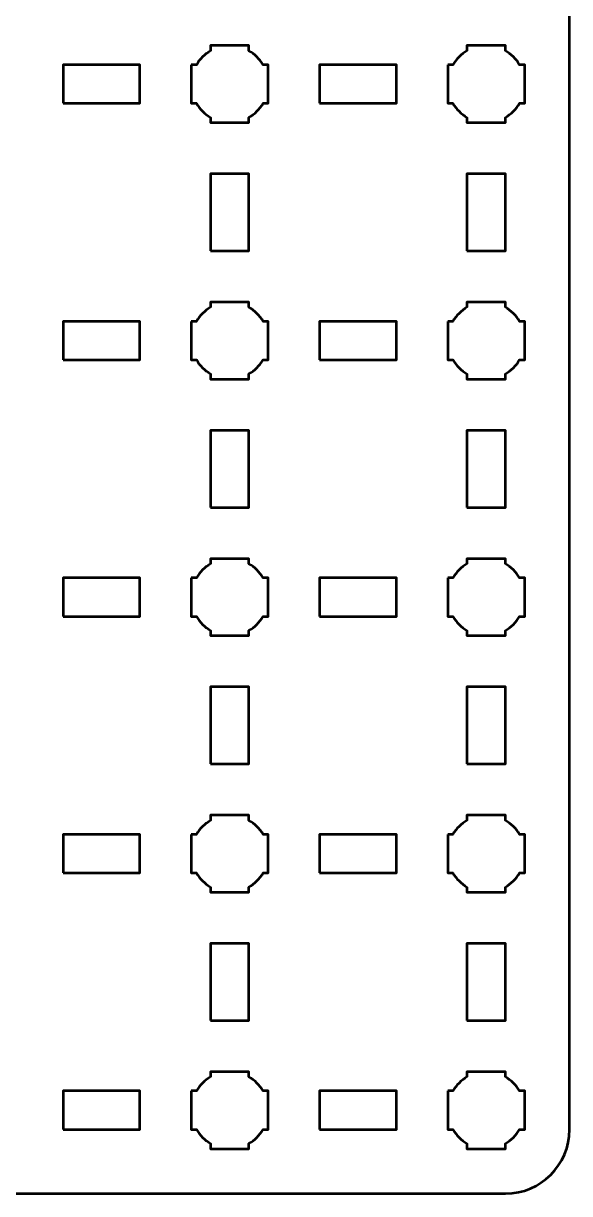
# Model space of a CAD drawing. Header units: centimetres. Extents: x -19.1 to -1.9, y -23.5 to -6.2.
# Drawn here: x -6.11 to -1.85, y -23.5 to -14.38 of the extents above; entities that cross this region are included whole.
import ezdxf

# ---------------------------------------------------------------- set-up
doc = ezdxf.new("R2010")
doc.units = ezdxf.units.CM
doc.header["$MEASUREMENT"] = 0
doc.layers.add('Layer 1', color=7, linetype='Continuous')

msp = doc.modelspace()

# ---------------------------------------------------------------- linework, layer by layer
at = {"layer": 'Layer 1', "lineweight": 53}
for points in [[(-5.8, -15), (-5.2, -15), (-5.2, -14.7), (-5.8, -14.7), (-5.8, -15)], [(-3.8, -15), (-3.2, -15), (-3.2, -14.7), (-3.8, -14.7), (-3.8, -15)], [(-4.65, -16.15), (-4.35, -16.15), (-4.35, -15.55), (-4.65, -15.55), (-4.65, -16.15)], [(-2.65, -16.15), (-2.35, -16.15), (-2.35, -15.55), (-2.65, -15.55), (-2.65, -16.15)], [(-5.8, -17), (-5.2, -17), (-5.2, -16.7), (-5.8, -16.7), (-5.8, -17)], [(-3.8, -17), (-3.2, -17), (-3.2, -16.7), (-3.8, -16.7), (-3.8, -17)], [(-4.65, -18.15), (-4.35, -18.15), (-4.35, -17.55), (-4.65, -17.55), (-4.65, -18.15)], [(-2.65, -18.15), (-2.35, -18.15), (-2.35, -17.55), (-2.65, -17.55), (-2.65, -18.15)], [(-5.8, -19), (-5.2, -19), (-5.2, -18.7), (-5.8, -18.7), (-5.8, -19)], [(-3.8, -19), (-3.2, -19), (-3.2, -18.7), (-3.8, -18.7), (-3.8, -19)], [(-4.65, -20.15), (-4.35, -20.15), (-4.35, -19.55), (-4.65, -19.55), (-4.65, -20.15)], [(-2.65, -20.15), (-2.35, -20.15), (-2.35, -19.55), (-2.65, -19.55), (-2.65, -20.15)], [(-5.8, -21), (-5.2, -21), (-5.2, -20.7), (-5.8, -20.7), (-5.8, -21)], [(-3.8, -21), (-3.2, -21), (-3.2, -20.7), (-3.8, -20.7), (-3.8, -21)], [(-4.65, -22.15), (-4.35, -22.15), (-4.35, -21.55), (-4.65, -21.55), (-4.65, -22.15)], [(-2.65, -22.15), (-2.35, -22.15), (-2.35, -21.55), (-2.65, -21.55), (-2.65, -22.15)], [(-5.8, -23), (-5.2, -23), (-5.2, -22.7), (-5.8, -22.7), (-5.8, -23)], [(-3.8, -23), (-3.2, -23), (-3.2, -22.7), (-3.8, -22.7), (-3.8, -23)]]:
    msp.add_lwpolyline(points, close=True, dxfattribs=at)
for points, knots in [([(-19.15, -23), (-19.15, -23), (-19.15, -6.7), (-19.15, -6.7), (-19.15, -6.7), (-19.15, -6.42391), (-18.92609, -6.2), (-18.65, -6.2), (-18.65, -6.2), (-18.65, -6.2), (-2.35, -6.2), (-2.35, -6.2), (-2.35, -6.2), (-2.07391, -6.2), (-1.85, -6.42391), (-1.85, -6.7), (-1.85, -6.7), (-1.85, -6.7), (-1.85, -23), (-1.85, -23), (-1.85, -23), (-1.85, -23.27609), (-2.07391, -23.5), (-2.35, -23.5), (-2.35, -23.5), (-2.35, -23.5), (-18.65, -23.5), (-18.65, -23.5), (-18.65, -23.5), (-18.92609, -23.5), (-19.15, -23.27609), (-19.15, -23)], [0, 0, 0, 0, 0.125, 0.125, 0.125, 0.125, 0.25, 0.25, 0.25, 0.25, 0.375, 0.375, 0.375, 0.375, 0.5, 0.5, 0.5, 0.5, 0.625, 0.625, 0.625, 0.625, 0.75, 0.75, 0.75, 0.75, 0.875, 0.875, 0.875, 0.875, 1, 1, 1, 1]), ([(-4.8, -14.7), (-4.8, -14.7), (-4.75985, -14.7), (-4.75985, -14.7), (-4.75985, -14.7), (-4.7335, -14.65447), (-4.69553, -14.6165), (-4.65, -14.59015), (-4.65, -14.59015), (-4.65, -14.59015), (-4.65, -14.55), (-4.65, -14.55), (-4.65, -14.55), (-4.65, -14.55), (-4.5, -14.55), (-4.5, -14.55), (-4.5, -14.55), (-4.5, -14.55), (-4.35, -14.55), (-4.35, -14.55), (-4.35, -14.55), (-4.35, -14.55), (-4.35, -14.59015), (-4.35, -14.59015), (-4.35, -14.59015), (-4.30447, -14.6165), (-4.2665, -14.65447), (-4.24015, -14.7), (-4.24015, -14.7), (-4.24015, -14.7), (-4.2, -14.7), (-4.2, -14.7), (-4.2, -14.7), (-4.2, -14.7), (-4.2, -14.85), (-4.2, -14.85), (-4.2, -14.85), (-4.2, -14.85), (-4.2, -15), (-4.2, -15), (-4.2, -15), (-4.2, -15), (-4.24015, -15), (-4.24015, -15), (-4.24015, -15), (-4.2665, -15.04553), (-4.30447, -15.0835), (-4.35, -15.10985), (-4.35, -15.10985), (-4.35, -15.10985), (-4.35, -15.15), (-4.35, -15.15), (-4.35, -15.15), (-4.35, -15.15), (-4.5, -15.15), (-4.5, -15.15), (-4.5, -15.15), (-4.5, -15.15), (-4.65, -15.15), (-4.65, -15.15), (-4.65, -15.15), (-4.65, -15.15), (-4.65, -15.10985), (-4.65, -15.10985), (-4.65, -15.10985), (-4.69553, -15.0835), (-4.7335, -15.04553), (-4.75985, -15), (-4.75985, -15), (-4.75985, -15), (-4.8, -15), (-4.8, -15), (-4.8, -15), (-4.8, -15), (-4.8, -14.85), (-4.8, -14.85), (-4.8, -14.85), (-4.8, -14.85), (-4.8, -14.7), (-4.8, -14.7)], [0, 0, 0, 0, 0.05, 0.05, 0.05, 0.05, 0.1, 0.1, 0.1, 0.1, 0.15, 0.15, 0.15, 0.15, 0.2, 0.2, 0.2, 0.2, 0.25, 0.25, 0.25, 0.25, 0.3, 0.3, 0.3, 0.3, 0.35, 0.35, 0.35, 0.35, 0.4, 0.4, 0.4, 0.4, 0.45, 0.45, 0.45, 0.45, 0.5, 0.5, 0.5, 0.5, 0.55, 0.55, 0.55, 0.55, 0.6, 0.6, 0.6, 0.6, 0.65, 0.65, 0.65, 0.65, 0.7, 0.7, 0.7, 0.7, 0.75, 0.75, 0.75, 0.75, 0.8, 0.8, 0.8, 0.8, 0.85, 0.85, 0.85, 0.85, 0.9, 0.9, 0.9, 0.9, 0.95, 0.95, 0.95, 0.95, 1, 1, 1, 1]), ([(-2.8, -14.7), (-2.8, -14.7), (-2.75985, -14.7), (-2.75985, -14.7), (-2.75985, -14.7), (-2.7335, -14.65447), (-2.69553, -14.6165), (-2.65, -14.59015), (-2.65, -14.59015), (-2.65, -14.59015), (-2.65, -14.55), (-2.65, -14.55), (-2.65, -14.55), (-2.65, -14.55), (-2.5, -14.55), (-2.5, -14.55), (-2.5, -14.55), (-2.5, -14.55), (-2.35, -14.55), (-2.35, -14.55), (-2.35, -14.55), (-2.35, -14.55), (-2.35, -14.59015), (-2.35, -14.59015), (-2.35, -14.59015), (-2.30447, -14.6165), (-2.2665, -14.65447), (-2.24015, -14.7), (-2.24015, -14.7), (-2.24015, -14.7), (-2.2, -14.7), (-2.2, -14.7), (-2.2, -14.7), (-2.2, -14.7), (-2.2, -14.85), (-2.2, -14.85), (-2.2, -14.85), (-2.2, -14.85), (-2.2, -15), (-2.2, -15), (-2.2, -15), (-2.2, -15), (-2.24015, -15), (-2.24015, -15), (-2.24015, -15), (-2.2665, -15.04553), (-2.30447, -15.0835), (-2.35, -15.10985), (-2.35, -15.10985), (-2.35, -15.10985), (-2.35, -15.15), (-2.35, -15.15), (-2.35, -15.15), (-2.35, -15.15), (-2.5, -15.15), (-2.5, -15.15), (-2.5, -15.15), (-2.5, -15.15), (-2.65, -15.15), (-2.65, -15.15), (-2.65, -15.15), (-2.65, -15.15), (-2.65, -15.10985), (-2.65, -15.10985), (-2.65, -15.10985), (-2.69553, -15.0835), (-2.7335, -15.04553), (-2.75985, -15), (-2.75985, -15), (-2.75985, -15), (-2.8, -15), (-2.8, -15), (-2.8, -15), (-2.8, -15), (-2.8, -14.85), (-2.8, -14.85), (-2.8, -14.85), (-2.8, -14.85), (-2.8, -14.7), (-2.8, -14.7)], [0, 0, 0, 0, 0.05, 0.05, 0.05, 0.05, 0.1, 0.1, 0.1, 0.1, 0.15, 0.15, 0.15, 0.15, 0.2, 0.2, 0.2, 0.2, 0.25, 0.25, 0.25, 0.25, 0.3, 0.3, 0.3, 0.3, 0.35, 0.35, 0.35, 0.35, 0.4, 0.4, 0.4, 0.4, 0.45, 0.45, 0.45, 0.45, 0.5, 0.5, 0.5, 0.5, 0.55, 0.55, 0.55, 0.55, 0.6, 0.6, 0.6, 0.6, 0.65, 0.65, 0.65, 0.65, 0.7, 0.7, 0.7, 0.7, 0.75, 0.75, 0.75, 0.75, 0.8, 0.8, 0.8, 0.8, 0.85, 0.85, 0.85, 0.85, 0.9, 0.9, 0.9, 0.9, 0.95, 0.95, 0.95, 0.95, 1, 1, 1, 1]), ([(-4.8, -16.7), (-4.8, -16.7), (-4.75985, -16.7), (-4.75985, -16.7), (-4.75985, -16.7), (-4.7335, -16.65447), (-4.69553, -16.6165), (-4.65, -16.59015), (-4.65, -16.59015), (-4.65, -16.59015), (-4.65, -16.55), (-4.65, -16.55), (-4.65, -16.55), (-4.65, -16.55), (-4.5, -16.55), (-4.5, -16.55), (-4.5, -16.55), (-4.5, -16.55), (-4.35, -16.55), (-4.35, -16.55), (-4.35, -16.55), (-4.35, -16.55), (-4.35, -16.59015), (-4.35, -16.59015), (-4.35, -16.59015), (-4.30447, -16.6165), (-4.2665, -16.65447), (-4.24015, -16.7), (-4.24015, -16.7), (-4.24015, -16.7), (-4.2, -16.7), (-4.2, -16.7), (-4.2, -16.7), (-4.2, -16.7), (-4.2, -16.85), (-4.2, -16.85), (-4.2, -16.85), (-4.2, -16.85), (-4.2, -17), (-4.2, -17), (-4.2, -17), (-4.2, -17), (-4.24015, -17), (-4.24015, -17), (-4.24015, -17), (-4.2665, -17.04553), (-4.30447, -17.0835), (-4.35, -17.10985), (-4.35, -17.10985), (-4.35, -17.10985), (-4.35, -17.15), (-4.35, -17.15), (-4.35, -17.15), (-4.35, -17.15), (-4.5, -17.15), (-4.5, -17.15), (-4.5, -17.15), (-4.5, -17.15), (-4.65, -17.15), (-4.65, -17.15), (-4.65, -17.15), (-4.65, -17.15), (-4.65, -17.10985), (-4.65, -17.10985), (-4.65, -17.10985), (-4.69553, -17.0835), (-4.7335, -17.04553), (-4.75985, -17), (-4.75985, -17), (-4.75985, -17), (-4.8, -17), (-4.8, -17), (-4.8, -17), (-4.8, -17), (-4.8, -16.85), (-4.8, -16.85), (-4.8, -16.85), (-4.8, -16.85), (-4.8, -16.7), (-4.8, -16.7)], [0, 0, 0, 0, 0.05, 0.05, 0.05, 0.05, 0.1, 0.1, 0.1, 0.1, 0.15, 0.15, 0.15, 0.15, 0.2, 0.2, 0.2, 0.2, 0.25, 0.25, 0.25, 0.25, 0.3, 0.3, 0.3, 0.3, 0.35, 0.35, 0.35, 0.35, 0.4, 0.4, 0.4, 0.4, 0.45, 0.45, 0.45, 0.45, 0.5, 0.5, 0.5, 0.5, 0.55, 0.55, 0.55, 0.55, 0.6, 0.6, 0.6, 0.6, 0.65, 0.65, 0.65, 0.65, 0.7, 0.7, 0.7, 0.7, 0.75, 0.75, 0.75, 0.75, 0.8, 0.8, 0.8, 0.8, 0.85, 0.85, 0.85, 0.85, 0.9, 0.9, 0.9, 0.9, 0.95, 0.95, 0.95, 0.95, 1, 1, 1, 1]), ([(-2.8, -16.7), (-2.8, -16.7), (-2.75985, -16.7), (-2.75985, -16.7), (-2.75985, -16.7), (-2.7335, -16.65447), (-2.69553, -16.6165), (-2.65, -16.59015), (-2.65, -16.59015), (-2.65, -16.59015), (-2.65, -16.55), (-2.65, -16.55), (-2.65, -16.55), (-2.65, -16.55), (-2.5, -16.55), (-2.5, -16.55), (-2.5, -16.55), (-2.5, -16.55), (-2.35, -16.55), (-2.35, -16.55), (-2.35, -16.55), (-2.35, -16.55), (-2.35, -16.59015), (-2.35, -16.59015), (-2.35, -16.59015), (-2.30447, -16.6165), (-2.2665, -16.65447), (-2.24015, -16.7), (-2.24015, -16.7), (-2.24015, -16.7), (-2.2, -16.7), (-2.2, -16.7), (-2.2, -16.7), (-2.2, -16.7), (-2.2, -16.85), (-2.2, -16.85), (-2.2, -16.85), (-2.2, -16.85), (-2.2, -17), (-2.2, -17), (-2.2, -17), (-2.2, -17), (-2.24015, -17), (-2.24015, -17), (-2.24015, -17), (-2.2665, -17.04553), (-2.30447, -17.0835), (-2.35, -17.10985), (-2.35, -17.10985), (-2.35, -17.10985), (-2.35, -17.15), (-2.35, -17.15), (-2.35, -17.15), (-2.35, -17.15), (-2.5, -17.15), (-2.5, -17.15), (-2.5, -17.15), (-2.5, -17.15), (-2.65, -17.15), (-2.65, -17.15), (-2.65, -17.15), (-2.65, -17.15), (-2.65, -17.10985), (-2.65, -17.10985), (-2.65, -17.10985), (-2.69553, -17.0835), (-2.7335, -17.04553), (-2.75985, -17), (-2.75985, -17), (-2.75985, -17), (-2.8, -17), (-2.8, -17), (-2.8, -17), (-2.8, -17), (-2.8, -16.85), (-2.8, -16.85), (-2.8, -16.85), (-2.8, -16.85), (-2.8, -16.7), (-2.8, -16.7)], [0, 0, 0, 0, 0.05, 0.05, 0.05, 0.05, 0.1, 0.1, 0.1, 0.1, 0.15, 0.15, 0.15, 0.15, 0.2, 0.2, 0.2, 0.2, 0.25, 0.25, 0.25, 0.25, 0.3, 0.3, 0.3, 0.3, 0.35, 0.35, 0.35, 0.35, 0.4, 0.4, 0.4, 0.4, 0.45, 0.45, 0.45, 0.45, 0.5, 0.5, 0.5, 0.5, 0.55, 0.55, 0.55, 0.55, 0.6, 0.6, 0.6, 0.6, 0.65, 0.65, 0.65, 0.65, 0.7, 0.7, 0.7, 0.7, 0.75, 0.75, 0.75, 0.75, 0.8, 0.8, 0.8, 0.8, 0.85, 0.85, 0.85, 0.85, 0.9, 0.9, 0.9, 0.9, 0.95, 0.95, 0.95, 0.95, 1, 1, 1, 1]), ([(-4.8, -18.7), (-4.8, -18.7), (-4.75985, -18.7), (-4.75985, -18.7), (-4.75985, -18.7), (-4.7335, -18.65447), (-4.69553, -18.6165), (-4.65, -18.59015), (-4.65, -18.59015), (-4.65, -18.59015), (-4.65, -18.55), (-4.65, -18.55), (-4.65, -18.55), (-4.65, -18.55), (-4.5, -18.55), (-4.5, -18.55), (-4.5, -18.55), (-4.5, -18.55), (-4.35, -18.55), (-4.35, -18.55), (-4.35, -18.55), (-4.35, -18.55), (-4.35, -18.59015), (-4.35, -18.59015), (-4.35, -18.59015), (-4.30447, -18.6165), (-4.2665, -18.65447), (-4.24015, -18.7), (-4.24015, -18.7), (-4.24015, -18.7), (-4.2, -18.7), (-4.2, -18.7), (-4.2, -18.7), (-4.2, -18.7), (-4.2, -18.85), (-4.2, -18.85), (-4.2, -18.85), (-4.2, -18.85), (-4.2, -19), (-4.2, -19), (-4.2, -19), (-4.2, -19), (-4.24015, -19), (-4.24015, -19), (-4.24015, -19), (-4.2665, -19.04553), (-4.30447, -19.0835), (-4.35, -19.10985), (-4.35, -19.10985), (-4.35, -19.10985), (-4.35, -19.15), (-4.35, -19.15), (-4.35, -19.15), (-4.35, -19.15), (-4.5, -19.15), (-4.5, -19.15), (-4.5, -19.15), (-4.5, -19.15), (-4.65, -19.15), (-4.65, -19.15), (-4.65, -19.15), (-4.65, -19.15), (-4.65, -19.10985), (-4.65, -19.10985), (-4.65, -19.10985), (-4.69553, -19.0835), (-4.7335, -19.04553), (-4.75985, -19), (-4.75985, -19), (-4.75985, -19), (-4.8, -19), (-4.8, -19), (-4.8, -19), (-4.8, -19), (-4.8, -18.85), (-4.8, -18.85), (-4.8, -18.85), (-4.8, -18.85), (-4.8, -18.7), (-4.8, -18.7)], [0, 0, 0, 0, 0.05, 0.05, 0.05, 0.05, 0.1, 0.1, 0.1, 0.1, 0.15, 0.15, 0.15, 0.15, 0.2, 0.2, 0.2, 0.2, 0.25, 0.25, 0.25, 0.25, 0.3, 0.3, 0.3, 0.3, 0.35, 0.35, 0.35, 0.35, 0.4, 0.4, 0.4, 0.4, 0.45, 0.45, 0.45, 0.45, 0.5, 0.5, 0.5, 0.5, 0.55, 0.55, 0.55, 0.55, 0.6, 0.6, 0.6, 0.6, 0.65, 0.65, 0.65, 0.65, 0.7, 0.7, 0.7, 0.7, 0.75, 0.75, 0.75, 0.75, 0.8, 0.8, 0.8, 0.8, 0.85, 0.85, 0.85, 0.85, 0.9, 0.9, 0.9, 0.9, 0.95, 0.95, 0.95, 0.95, 1, 1, 1, 1]), ([(-2.8, -18.7), (-2.8, -18.7), (-2.75985, -18.7), (-2.75985, -18.7), (-2.75985, -18.7), (-2.7335, -18.65447), (-2.69553, -18.6165), (-2.65, -18.59015), (-2.65, -18.59015), (-2.65, -18.59015), (-2.65, -18.55), (-2.65, -18.55), (-2.65, -18.55), (-2.65, -18.55), (-2.5, -18.55), (-2.5, -18.55), (-2.5, -18.55), (-2.5, -18.55), (-2.35, -18.55), (-2.35, -18.55), (-2.35, -18.55), (-2.35, -18.55), (-2.35, -18.59015), (-2.35, -18.59015), (-2.35, -18.59015), (-2.30447, -18.6165), (-2.2665, -18.65447), (-2.24015, -18.7), (-2.24015, -18.7), (-2.24015, -18.7), (-2.2, -18.7), (-2.2, -18.7), (-2.2, -18.7), (-2.2, -18.7), (-2.2, -18.85), (-2.2, -18.85), (-2.2, -18.85), (-2.2, -18.85), (-2.2, -19), (-2.2, -19), (-2.2, -19), (-2.2, -19), (-2.24015, -19), (-2.24015, -19), (-2.24015, -19), (-2.2665, -19.04553), (-2.30447, -19.0835), (-2.35, -19.10985), (-2.35, -19.10985), (-2.35, -19.10985), (-2.35, -19.15), (-2.35, -19.15), (-2.35, -19.15), (-2.35, -19.15), (-2.5, -19.15), (-2.5, -19.15), (-2.5, -19.15), (-2.5, -19.15), (-2.65, -19.15), (-2.65, -19.15), (-2.65, -19.15), (-2.65, -19.15), (-2.65, -19.10985), (-2.65, -19.10985), (-2.65, -19.10985), (-2.69553, -19.0835), (-2.7335, -19.04553), (-2.75985, -19), (-2.75985, -19), (-2.75985, -19), (-2.8, -19), (-2.8, -19), (-2.8, -19), (-2.8, -19), (-2.8, -18.85), (-2.8, -18.85), (-2.8, -18.85), (-2.8, -18.85), (-2.8, -18.7), (-2.8, -18.7)], [0, 0, 0, 0, 0.05, 0.05, 0.05, 0.05, 0.1, 0.1, 0.1, 0.1, 0.15, 0.15, 0.15, 0.15, 0.2, 0.2, 0.2, 0.2, 0.25, 0.25, 0.25, 0.25, 0.3, 0.3, 0.3, 0.3, 0.35, 0.35, 0.35, 0.35, 0.4, 0.4, 0.4, 0.4, 0.45, 0.45, 0.45, 0.45, 0.5, 0.5, 0.5, 0.5, 0.55, 0.55, 0.55, 0.55, 0.6, 0.6, 0.6, 0.6, 0.65, 0.65, 0.65, 0.65, 0.7, 0.7, 0.7, 0.7, 0.75, 0.75, 0.75, 0.75, 0.8, 0.8, 0.8, 0.8, 0.85, 0.85, 0.85, 0.85, 0.9, 0.9, 0.9, 0.9, 0.95, 0.95, 0.95, 0.95, 1, 1, 1, 1]), ([(-4.8, -20.7), (-4.8, -20.7), (-4.75985, -20.7), (-4.75985, -20.7), (-4.75985, -20.7), (-4.7335, -20.65447), (-4.69553, -20.6165), (-4.65, -20.59015), (-4.65, -20.59015), (-4.65, -20.59015), (-4.65, -20.55), (-4.65, -20.55), (-4.65, -20.55), (-4.65, -20.55), (-4.5, -20.55), (-4.5, -20.55), (-4.5, -20.55), (-4.5, -20.55), (-4.35, -20.55), (-4.35, -20.55), (-4.35, -20.55), (-4.35, -20.55), (-4.35, -20.59015), (-4.35, -20.59015), (-4.35, -20.59015), (-4.30447, -20.6165), (-4.2665, -20.65447), (-4.24015, -20.7), (-4.24015, -20.7), (-4.24015, -20.7), (-4.2, -20.7), (-4.2, -20.7), (-4.2, -20.7), (-4.2, -20.7), (-4.2, -20.85), (-4.2, -20.85), (-4.2, -20.85), (-4.2, -20.85), (-4.2, -21), (-4.2, -21), (-4.2, -21), (-4.2, -21), (-4.24015, -21), (-4.24015, -21), (-4.24015, -21), (-4.2665, -21.04553), (-4.30447, -21.0835), (-4.35, -21.10985), (-4.35, -21.10985), (-4.35, -21.10985), (-4.35, -21.15), (-4.35, -21.15), (-4.35, -21.15), (-4.35, -21.15), (-4.5, -21.15), (-4.5, -21.15), (-4.5, -21.15), (-4.5, -21.15), (-4.65, -21.15), (-4.65, -21.15), (-4.65, -21.15), (-4.65, -21.15), (-4.65, -21.10985), (-4.65, -21.10985), (-4.65, -21.10985), (-4.69553, -21.0835), (-4.7335, -21.04553), (-4.75985, -21), (-4.75985, -21), (-4.75985, -21), (-4.8, -21), (-4.8, -21), (-4.8, -21), (-4.8, -21), (-4.8, -20.85), (-4.8, -20.85), (-4.8, -20.85), (-4.8, -20.85), (-4.8, -20.7), (-4.8, -20.7)], [0, 0, 0, 0, 0.05, 0.05, 0.05, 0.05, 0.1, 0.1, 0.1, 0.1, 0.15, 0.15, 0.15, 0.15, 0.2, 0.2, 0.2, 0.2, 0.25, 0.25, 0.25, 0.25, 0.3, 0.3, 0.3, 0.3, 0.35, 0.35, 0.35, 0.35, 0.4, 0.4, 0.4, 0.4, 0.45, 0.45, 0.45, 0.45, 0.5, 0.5, 0.5, 0.5, 0.55, 0.55, 0.55, 0.55, 0.6, 0.6, 0.6, 0.6, 0.65, 0.65, 0.65, 0.65, 0.7, 0.7, 0.7, 0.7, 0.75, 0.75, 0.75, 0.75, 0.8, 0.8, 0.8, 0.8, 0.85, 0.85, 0.85, 0.85, 0.9, 0.9, 0.9, 0.9, 0.95, 0.95, 0.95, 0.95, 1, 1, 1, 1]), ([(-2.8, -20.7), (-2.8, -20.7), (-2.75985, -20.7), (-2.75985, -20.7), (-2.75985, -20.7), (-2.7335, -20.65447), (-2.69553, -20.6165), (-2.65, -20.59015), (-2.65, -20.59015), (-2.65, -20.59015), (-2.65, -20.55), (-2.65, -20.55), (-2.65, -20.55), (-2.65, -20.55), (-2.5, -20.55), (-2.5, -20.55), (-2.5, -20.55), (-2.5, -20.55), (-2.35, -20.55), (-2.35, -20.55), (-2.35, -20.55), (-2.35, -20.55), (-2.35, -20.59015), (-2.35, -20.59015), (-2.35, -20.59015), (-2.30447, -20.6165), (-2.2665, -20.65447), (-2.24015, -20.7), (-2.24015, -20.7), (-2.24015, -20.7), (-2.2, -20.7), (-2.2, -20.7), (-2.2, -20.7), (-2.2, -20.7), (-2.2, -20.85), (-2.2, -20.85), (-2.2, -20.85), (-2.2, -20.85), (-2.2, -21), (-2.2, -21), (-2.2, -21), (-2.2, -21), (-2.24015, -21), (-2.24015, -21), (-2.24015, -21), (-2.2665, -21.04553), (-2.30447, -21.0835), (-2.35, -21.10985), (-2.35, -21.10985), (-2.35, -21.10985), (-2.35, -21.15), (-2.35, -21.15), (-2.35, -21.15), (-2.35, -21.15), (-2.5, -21.15), (-2.5, -21.15), (-2.5, -21.15), (-2.5, -21.15), (-2.65, -21.15), (-2.65, -21.15), (-2.65, -21.15), (-2.65, -21.15), (-2.65, -21.10985), (-2.65, -21.10985), (-2.65, -21.10985), (-2.69553, -21.0835), (-2.7335, -21.04553), (-2.75985, -21), (-2.75985, -21), (-2.75985, -21), (-2.8, -21), (-2.8, -21), (-2.8, -21), (-2.8, -21), (-2.8, -20.85), (-2.8, -20.85), (-2.8, -20.85), (-2.8, -20.85), (-2.8, -20.7), (-2.8, -20.7)], [0, 0, 0, 0, 0.05, 0.05, 0.05, 0.05, 0.1, 0.1, 0.1, 0.1, 0.15, 0.15, 0.15, 0.15, 0.2, 0.2, 0.2, 0.2, 0.25, 0.25, 0.25, 0.25, 0.3, 0.3, 0.3, 0.3, 0.35, 0.35, 0.35, 0.35, 0.4, 0.4, 0.4, 0.4, 0.45, 0.45, 0.45, 0.45, 0.5, 0.5, 0.5, 0.5, 0.55, 0.55, 0.55, 0.55, 0.6, 0.6, 0.6, 0.6, 0.65, 0.65, 0.65, 0.65, 0.7, 0.7, 0.7, 0.7, 0.75, 0.75, 0.75, 0.75, 0.8, 0.8, 0.8, 0.8, 0.85, 0.85, 0.85, 0.85, 0.9, 0.9, 0.9, 0.9, 0.95, 0.95, 0.95, 0.95, 1, 1, 1, 1]), ([(-4.8, -22.7), (-4.8, -22.7), (-4.75985, -22.7), (-4.75985, -22.7), (-4.75985, -22.7), (-4.7335, -22.65447), (-4.69553, -22.6165), (-4.65, -22.59015), (-4.65, -22.59015), (-4.65, -22.59015), (-4.65, -22.55), (-4.65, -22.55), (-4.65, -22.55), (-4.65, -22.55), (-4.5, -22.55), (-4.5, -22.55), (-4.5, -22.55), (-4.5, -22.55), (-4.35, -22.55), (-4.35, -22.55), (-4.35, -22.55), (-4.35, -22.55), (-4.35, -22.59015), (-4.35, -22.59015), (-4.35, -22.59015), (-4.30447, -22.6165), (-4.2665, -22.65447), (-4.24015, -22.7), (-4.24015, -22.7), (-4.24015, -22.7), (-4.2, -22.7), (-4.2, -22.7), (-4.2, -22.7), (-4.2, -22.7), (-4.2, -22.85), (-4.2, -22.85), (-4.2, -22.85), (-4.2, -22.85), (-4.2, -23), (-4.2, -23), (-4.2, -23), (-4.2, -23), (-4.24015, -23), (-4.24015, -23), (-4.24015, -23), (-4.2665, -23.04553), (-4.30447, -23.0835), (-4.35, -23.10985), (-4.35, -23.10985), (-4.35, -23.10985), (-4.35, -23.15), (-4.35, -23.15), (-4.35, -23.15), (-4.35, -23.15), (-4.5, -23.15), (-4.5, -23.15), (-4.5, -23.15), (-4.5, -23.15), (-4.65, -23.15), (-4.65, -23.15), (-4.65, -23.15), (-4.65, -23.15), (-4.65, -23.10985), (-4.65, -23.10985), (-4.65, -23.10985), (-4.69553, -23.0835), (-4.7335, -23.04553), (-4.75985, -23), (-4.75985, -23), (-4.75985, -23), (-4.8, -23), (-4.8, -23), (-4.8, -23), (-4.8, -23), (-4.8, -22.85), (-4.8, -22.85), (-4.8, -22.85), (-4.8, -22.85), (-4.8, -22.7), (-4.8, -22.7)], [0, 0, 0, 0, 0.05, 0.05, 0.05, 0.05, 0.1, 0.1, 0.1, 0.1, 0.15, 0.15, 0.15, 0.15, 0.2, 0.2, 0.2, 0.2, 0.25, 0.25, 0.25, 0.25, 0.3, 0.3, 0.3, 0.3, 0.35, 0.35, 0.35, 0.35, 0.4, 0.4, 0.4, 0.4, 0.45, 0.45, 0.45, 0.45, 0.5, 0.5, 0.5, 0.5, 0.55, 0.55, 0.55, 0.55, 0.6, 0.6, 0.6, 0.6, 0.65, 0.65, 0.65, 0.65, 0.7, 0.7, 0.7, 0.7, 0.75, 0.75, 0.75, 0.75, 0.8, 0.8, 0.8, 0.8, 0.85, 0.85, 0.85, 0.85, 0.9, 0.9, 0.9, 0.9, 0.95, 0.95, 0.95, 0.95, 1, 1, 1, 1]), ([(-2.8, -22.7), (-2.8, -22.7), (-2.75985, -22.7), (-2.75985, -22.7), (-2.75985, -22.7), (-2.7335, -22.65447), (-2.69553, -22.6165), (-2.65, -22.59015), (-2.65, -22.59015), (-2.65, -22.59015), (-2.65, -22.55), (-2.65, -22.55), (-2.65, -22.55), (-2.65, -22.55), (-2.5, -22.55), (-2.5, -22.55), (-2.5, -22.55), (-2.5, -22.55), (-2.35, -22.55), (-2.35, -22.55), (-2.35, -22.55), (-2.35, -22.55), (-2.35, -22.59015), (-2.35, -22.59015), (-2.35, -22.59015), (-2.30447, -22.6165), (-2.2665, -22.65447), (-2.24015, -22.7), (-2.24015, -22.7), (-2.24015, -22.7), (-2.2, -22.7), (-2.2, -22.7), (-2.2, -22.7), (-2.2, -22.7), (-2.2, -22.85), (-2.2, -22.85), (-2.2, -22.85), (-2.2, -22.85), (-2.2, -23), (-2.2, -23), (-2.2, -23), (-2.2, -23), (-2.24015, -23), (-2.24015, -23), (-2.24015, -23), (-2.2665, -23.04553), (-2.30447, -23.0835), (-2.35, -23.10985), (-2.35, -23.10985), (-2.35, -23.10985), (-2.35, -23.15), (-2.35, -23.15), (-2.35, -23.15), (-2.35, -23.15), (-2.5, -23.15), (-2.5, -23.15), (-2.5, -23.15), (-2.5, -23.15), (-2.65, -23.15), (-2.65, -23.15), (-2.65, -23.15), (-2.65, -23.15), (-2.65, -23.10985), (-2.65, -23.10985), (-2.65, -23.10985), (-2.69553, -23.0835), (-2.7335, -23.04553), (-2.75985, -23), (-2.75985, -23), (-2.75985, -23), (-2.8, -23), (-2.8, -23), (-2.8, -23), (-2.8, -23), (-2.8, -22.85), (-2.8, -22.85), (-2.8, -22.85), (-2.8, -22.85), (-2.8, -22.7), (-2.8, -22.7)], [0, 0, 0, 0, 0.05, 0.05, 0.05, 0.05, 0.1, 0.1, 0.1, 0.1, 0.15, 0.15, 0.15, 0.15, 0.2, 0.2, 0.2, 0.2, 0.25, 0.25, 0.25, 0.25, 0.3, 0.3, 0.3, 0.3, 0.35, 0.35, 0.35, 0.35, 0.4, 0.4, 0.4, 0.4, 0.45, 0.45, 0.45, 0.45, 0.5, 0.5, 0.5, 0.5, 0.55, 0.55, 0.55, 0.55, 0.6, 0.6, 0.6, 0.6, 0.65, 0.65, 0.65, 0.65, 0.7, 0.7, 0.7, 0.7, 0.75, 0.75, 0.75, 0.75, 0.8, 0.8, 0.8, 0.8, 0.85, 0.85, 0.85, 0.85, 0.9, 0.9, 0.9, 0.9, 0.95, 0.95, 0.95, 0.95, 1, 1, 1, 1])]:
    msp.add_open_spline(points, degree=3, knots=knots, dxfattribs=at)

doc.saveas('drawing.dxf')
